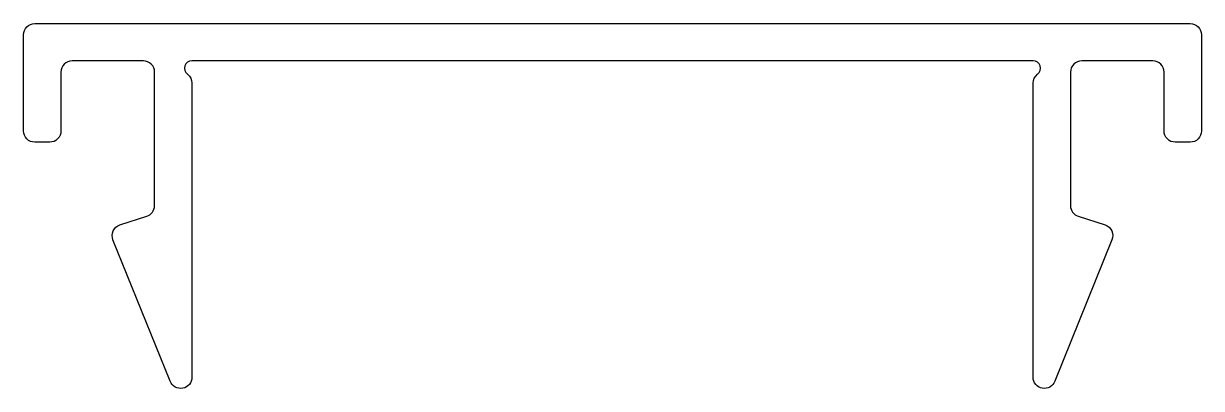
# Model space of a CAD drawing. Extents: x 693.3 to 724.8, y 728.2 to 738.
import ezdxf

# ---------------------------------------------------------------- set-up
doc = ezdxf.new("R2010")
doc.units = 0
doc.layers.get('0').update_dxf_attribs({"linetype": 'CONTINUOUS'})

msp = doc.modelspace()

# ---------------------------------------------------------------- linework, layer by layer
msp.add_lwpolyline([(693.577, 734.788, -0.414214), (693.277, 735.088), (693.277, 737.668, -0.414214), (693.577, 737.968), (724.49, 737.968, -0.414214), (724.79, 737.668), (724.79, 735.088, -0.414214), (724.49, 734.788), (724.09, 734.788, -0.414214), (723.79, 735.088), (723.79, 736.668, 0.414214), (723.49, 736.968), (721.586, 736.968, 0.414214), (721.286, 736.668), (721.286, 733.089, 0.324985), (721.493, 732.803), (722.212, 732.57, -0.434891), (722.397, 732.172), (720.866, 728.383, -0.833156), (720.286, 728.49), (720.286, 736.368, -0.236068), (720.406, 736.608, 0.720759), (720.286, 736.968), (697.782, 736.968, 0.720759), (697.662, 736.608, -0.236068), (697.782, 736.368), (697.782, 728.49, -0.833156), (697.201, 728.383), (695.67, 732.172, -0.434891), (695.856, 732.57), (696.574, 732.803, 0.324985), (696.782, 733.089), (696.782, 736.668, 0.414214), (696.482, 736.968), (694.577, 736.968, 0.414214), (694.277, 736.668), (694.277, 735.088, -0.414214), (693.977, 734.788)], format="xyb", close=True)

doc.saveas('drawing.dxf')
